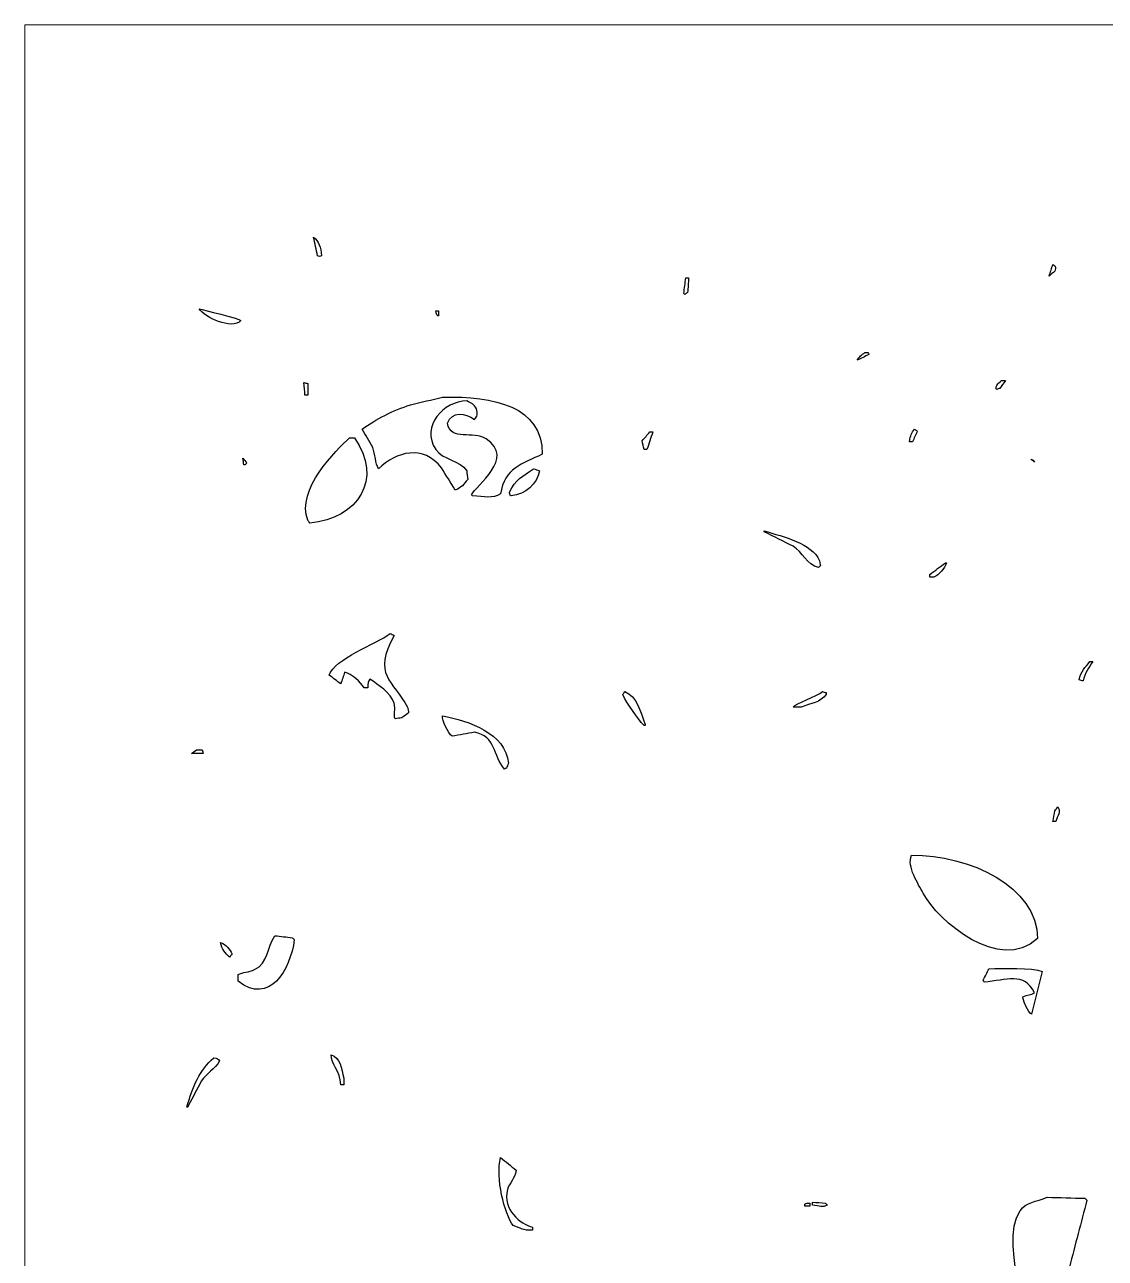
# Model space of a CAD drawing. Header units: centimetres. Extents: x -6.8 to 6.8, y -9.1 to 8.6.
# Drawn here: x -6.81 to -0.2, y 1.03 to 8.58 of the extents above; entities that cross this region are included whole.
import ezdxf

# ---------------------------------------------------------------- set-up
doc = ezdxf.new("R2010")
doc.units = ezdxf.units.CM
doc.header["$MEASUREMENT"] = 0
doc.layers.add('layer 1', color=7, linetype='Continuous')

msp = doc.modelspace()

# ---------------------------------------------------------------- linework, layer by layer
at = {"layer": 'layer 1', "color": 242, "lineweight": 9}
msp.add_lwpolyline([(-6.80758, -9.09089), (6.84944, -9.09089), (6.84944, 8.58179), (-6.80758, 8.58179), (-6.80758, -9.09089)], close=True, dxfattribs=at)
at = {"layer": 'layer 1', "color": 7}
for points, knots in [([(-5.03941, 7.28062), (-5.0315, 7.24307), (-5.0236, 7.20551), (-5.0157, 7.16797), (-5.0157, 7.16797), (-5.01174, 7.16599), (-5.00779, 7.16402), (-5.00383, 7.16203), (-5.00383, 7.16203), (-4.99988, 7.16402), (-4.99593, 7.16599), (-4.99198, 7.16797), (-4.99198, 7.16797), (-4.99267, 7.21972), (-5.00982, 7.25749), (-5.03941, 7.28062)], [0, 0, 0, 0, 0.2, 0.2, 0.2, 0.2, 0.4, 0.4, 0.4, 0.4, 0.6, 0.6, 0.6, 0.6, 1, 1, 1, 1]), ([(-0.51563, 7.1146), (-0.52353, 7.09089), (-0.53143, 7.06717), (-0.53934, 7.04346), (-0.53934, 7.04346), (-0.52748, 7.05334), (-0.51562, 7.06323), (-0.50377, 7.0731), (-0.50377, 7.0731), (-0.49967, 7.10098), (-0.49378, 7.09937), (-0.51563, 7.1146)], [0, 0, 0, 0, 0.25, 0.25, 0.25, 0.25, 0.5, 0.5, 0.5, 0.5, 1, 1, 1, 1]), ([(-2.76269, 7.0316), (-2.76665, 6.99998), (-2.7706, 6.96835), (-2.77455, 6.93674), (-2.77455, 6.93674), (-2.77257, 6.93476), (-2.7706, 6.93279), (-2.76862, 6.9308), (-2.76862, 6.9308), (-2.76269, 6.93476), (-2.75676, 6.93872), (-2.75084, 6.94267), (-2.75084, 6.94267), (-2.74886, 6.97231), (-2.74688, 7.00196), (-2.74491, 7.0316), (-2.74491, 7.0316), (-2.75084, 7.0316), (-2.75677, 7.0316), (-2.76269, 7.0316)], [0, 0, 0, 0, 0.1666667, 0.1666667, 0.1666667, 0.1666667, 0.3333333, 0.3333333, 0.3333333, 0.3333333, 0.5, 0.5, 0.5, 0.5, 0.6666667, 0.6666667, 0.6666667, 0.6666667, 1, 1, 1, 1]), ([(-5.73902, 6.84187), (-5.70941, 6.79419), (-5.5411, 6.70989), (-5.48408, 6.77072), (-5.48408, 6.77072), (-5.49622, 6.78338), (-5.71645, 6.83758), (-5.73902, 6.84187)], [0, 0, 0, 0, 0.3333333, 0.3333333, 0.3333333, 0.3333333, 1, 1, 1, 1]), ([(-4.29236, 6.83001), (-4.28855, 6.80847), (-4.28997, 6.81207), (-4.2805, 6.80037), (-4.2805, 6.80037), (-4.27853, 6.80037), (-4.27655, 6.80037), (-4.27458, 6.80037), (-4.27458, 6.80037), (-4.27458, 6.81025), (-4.27458, 6.82013), (-4.27458, 6.83001), (-4.27458, 6.83001), (-4.2805, 6.83001), (-4.28643, 6.83001), (-4.29236, 6.83001)], [0, 0, 0, 0, 0.2, 0.2, 0.2, 0.2, 0.4, 0.4, 0.4, 0.4, 0.6, 0.6, 0.6, 0.6, 1, 1, 1, 1]), ([(-1.66584, 6.57507), (-1.68641, 6.55846), (-1.70083, 6.55364), (-1.71327, 6.52764), (-1.71327, 6.52764), (-1.68956, 6.53949), (-1.66584, 6.55135), (-1.64212, 6.56321), (-1.64212, 6.56321), (-1.6441, 6.56717), (-1.64608, 6.57112), (-1.64805, 6.57507), (-1.64805, 6.57507), (-1.65399, 6.57507), (-1.65991, 6.57507), (-1.66584, 6.57507)], [0, 0, 0, 0, 0.2, 0.2, 0.2, 0.2, 0.4, 0.4, 0.4, 0.4, 0.6, 0.6, 0.6, 0.6, 1, 1, 1, 1]), ([(-5.0987, 6.39127), (-5.09672, 6.36558), (-5.09475, 6.33989), (-5.09277, 6.31419), (-5.09277, 6.31419), (-5.08684, 6.31419), (-5.08091, 6.31419), (-5.07498, 6.31419), (-5.07498, 6.31419), (-5.07498, 6.31815), (-5.07498, 6.3221), (-5.07498, 6.32606), (-5.07498, 6.32606), (-5.07498, 6.34582), (-5.07498, 6.36558), (-5.07498, 6.38534), (-5.07498, 6.38534), (-5.08289, 6.38732), (-5.09079, 6.3893), (-5.0987, 6.39127)], [0, 0, 0, 0, 0.1666667, 0.1666667, 0.1666667, 0.1666667, 0.3333333, 0.3333333, 0.3333333, 0.3333333, 0.5, 0.5, 0.5, 0.5, 0.6666667, 0.6666667, 0.6666667, 0.6666667, 1, 1, 1, 1]), ([(-0.82986, 6.40313), (-0.84348, 6.39127), (-0.84969, 6.39075), (-0.8595, 6.37349), (-0.8595, 6.37349), (-0.86148, 6.36755), (-0.86345, 6.36163), (-0.86544, 6.3557), (-0.86544, 6.3557), (-0.86345, 6.35372), (-0.86148, 6.35175), (-0.8595, 6.34977), (-0.8595, 6.34977), (-0.85357, 6.35175), (-0.84765, 6.35372), (-0.84172, 6.3557), (-0.84172, 6.3557), (-0.82986, 6.3715), (-0.818, 6.38732), (-0.80614, 6.40313), (-0.80614, 6.40313), (-0.81405, 6.40313), (-0.82196, 6.40313), (-0.82986, 6.40313)], [0, 0, 0, 0, 0.1428571, 0.1428571, 0.1428571, 0.1428571, 0.2857143, 0.2857143, 0.2857143, 0.2857143, 0.4285714, 0.4285714, 0.4285714, 0.4285714, 0.5714286, 0.5714286, 0.5714286, 0.5714286, 0.7142857, 0.7142857, 0.7142857, 0.7142857, 1, 1, 1, 1]), ([(-4.25086, 6.30234), (-4.31607, 6.28653), (-4.3813, 6.27071), (-4.44651, 6.25491), (-4.44651, 6.25491), (-4.55337, 6.22316), (-4.65943, 6.16492), (-4.74296, 6.10668), (-4.74296, 6.10668), (-4.72122, 6.06914), (-4.69948, 6.03158), (-4.67774, 5.99403), (-4.67774, 5.99403), (-4.66108, 5.95297), (-4.664, 5.8971), (-4.64217, 5.8636), (-4.64217, 5.8636), (-4.53474, 5.96881), (-4.3685, 6.01392), (-4.25679, 5.86952), (-4.25679, 5.86952), (-4.22912, 5.82407), (-4.20145, 5.7786), (-4.17379, 5.73316), (-4.17379, 5.73316), (-4.13303, 5.74697), (-4.12129, 5.76979), (-4.09671, 5.79837), (-4.09671, 5.79837), (-4.09868, 5.81616), (-4.10066, 5.83395), (-4.10264, 5.85173), (-4.10264, 5.85173), (-4.14122, 5.91681), (-4.24981, 5.91809), (-4.29236, 5.98217), (-4.29236, 5.98217), (-4.38604, 6.12324), (-4.2429, 6.28006), (-4.10264, 6.27862), (-4.10264, 6.27862), (-4.07525, 6.26627), (-4.05662, 6.2586), (-4.04335, 6.23119), (-4.04335, 6.23119), (-4.03537, 6.2014), (-4.03617, 6.18382), (-4.0552, 6.16597), (-4.0552, 6.16597), (-4.11349, 6.20527), (-4.19018, 6.2191), (-4.22122, 6.14226), (-4.22122, 6.14226), (-4.19927, 6.02778), (-4.06327, 6.10011), (-3.98405, 6.04739), (-3.98405, 6.04739), (-3.80081, 5.92544), (-4.04786, 5.76504), (-4.07299, 5.70351), (-4.07299, 5.70351), (-4.07101, 5.70154), (-4.06904, 5.69956), (-4.06706, 5.69758), (-4.06706, 5.69758), (-3.99655, 5.69325), (-3.94352, 5.67961), (-3.89513, 5.70945), (-3.89513, 5.70945), (-3.87527, 5.86771), (-3.76138, 5.89395), (-3.64018, 5.95253), (-3.64018, 5.95253), (-3.64136, 6.24858), (-3.9334, 6.30802), (-4.25086, 6.30234)], [0, 0, 0, 0, 0.05, 0.05, 0.05, 0.05, 0.1, 0.1, 0.1, 0.1, 0.15, 0.15, 0.15, 0.15, 0.2, 0.2, 0.2, 0.2, 0.25, 0.25, 0.25, 0.25, 0.3, 0.3, 0.3, 0.3, 0.35, 0.35, 0.35, 0.35, 0.4, 0.4, 0.4, 0.4, 0.45, 0.45, 0.45, 0.45, 0.5, 0.5, 0.5, 0.5, 0.55, 0.55, 0.55, 0.55, 0.6, 0.6, 0.6, 0.6, 0.65, 0.65, 0.65, 0.65, 0.7, 0.7, 0.7, 0.7, 0.75, 0.75, 0.75, 0.75, 0.8, 0.8, 0.8, 0.8, 0.85, 0.85, 0.85, 0.85, 0.9, 0.9, 0.9, 0.9, 1, 1, 1, 1]), ([(-4.82004, 6.05332), (-4.89904, 5.97987), (-5.14936, 5.73433), (-5.07498, 5.54936), (-5.07498, 5.54936), (-5.07103, 5.54343), (-5.06708, 5.5375), (-5.06313, 5.53157), (-5.06313, 5.53157), (-4.76809, 5.55767), (-4.6111, 5.80194), (-4.79039, 6.05332), (-4.79039, 6.05332), (-4.80027, 6.05332), (-4.81016, 6.05332), (-4.82004, 6.05332)], [0, 0, 0, 0, 0.2, 0.2, 0.2, 0.2, 0.4, 0.4, 0.4, 0.4, 0.6, 0.6, 0.6, 0.6, 1, 1, 1, 1]), ([(-2.98207, 6.0889), (-2.99787, 6.07111), (-3.01368, 6.05332), (-3.0295, 6.03553), (-3.0295, 6.03553), (-3.02555, 6.01775), (-3.02159, 5.99996), (-3.01764, 5.98217), (-3.01764, 5.98217), (-3.01171, 5.98217), (-3.00578, 5.98217), (-2.99985, 5.98217), (-2.99985, 5.98217), (-2.98799, 6.01775), (-2.97614, 6.05332), (-2.96428, 6.0889), (-2.96428, 6.0889), (-2.9702, 6.0889), (-2.97614, 6.0889), (-2.98207, 6.0889)], [0, 0, 0, 0, 0.1666667, 0.1666667, 0.1666667, 0.1666667, 0.3333333, 0.3333333, 0.3333333, 0.3333333, 0.5, 0.5, 0.5, 0.5, 0.6666667, 0.6666667, 0.6666667, 0.6666667, 1, 1, 1, 1]), ([(-1.36346, 6.10668), (-1.37946, 6.08291), (-1.38913, 6.06852), (-1.39311, 6.0296), (-1.39311, 6.0296), (-1.38718, 6.0296), (-1.38125, 6.0296), (-1.37533, 6.0296), (-1.37533, 6.0296), (-1.36544, 6.05134), (-1.35556, 6.07309), (-1.34568, 6.09483), (-1.34568, 6.09483), (-1.35161, 6.09878), (-1.35754, 6.10273), (-1.36346, 6.10668)], [0, 0, 0, 0, 0.2, 0.2, 0.2, 0.2, 0.4, 0.4, 0.4, 0.4, 0.6, 0.6, 0.6, 0.6, 1, 1, 1, 1]), ([(-5.47223, 5.92881), (-5.47024, 5.91498), (-5.46827, 5.90115), (-5.46629, 5.88731), (-5.46629, 5.88731), (-5.46432, 5.88731), (-5.46234, 5.88731), (-5.46036, 5.88731), (-5.46036, 5.88731), (-5.45641, 5.89126), (-5.45246, 5.89521), (-5.44851, 5.89917), (-5.44851, 5.89917), (-5.45641, 5.90905), (-5.46432, 5.91893), (-5.47223, 5.92881)], [0, 0, 0, 0, 0.2, 0.2, 0.2, 0.2, 0.4, 0.4, 0.4, 0.4, 0.6, 0.6, 0.6, 0.6, 1, 1, 1, 1]), ([(-0.65199, 5.92288), (-0.64409, 5.91696), (-0.63618, 5.91103), (-0.62827, 5.90509), (-0.62827, 5.90509), (-0.63963, 5.91947), (-0.63208, 5.91467), (-0.65199, 5.92288)], [0, 0, 0, 0, 0.3333333, 0.3333333, 0.3333333, 0.3333333, 1, 1, 1, 1]), ([(-3.69354, 5.8636), (-3.76104, 5.81675), (-3.80433, 5.79942), (-3.84176, 5.7213), (-3.84176, 5.7213), (-3.83979, 5.7134), (-3.83781, 5.70549), (-3.83583, 5.69758), (-3.83583, 5.69758), (-3.83386, 5.69758), (-3.83188, 5.69758), (-3.8299, 5.69758), (-3.8299, 5.69758), (-3.74272, 5.70678), (-3.67177, 5.76925), (-3.65796, 5.85173), (-3.65796, 5.85173), (-3.66982, 5.85569), (-3.68168, 5.85964), (-3.69354, 5.8636)], [0, 0, 0, 0, 0.1666667, 0.1666667, 0.1666667, 0.1666667, 0.3333333, 0.3333333, 0.3333333, 0.3333333, 0.5, 0.5, 0.5, 0.5, 0.6666667, 0.6666667, 0.6666667, 0.6666667, 1, 1, 1, 1]), ([(-2.28245, 5.48414), (-2.28245, 5.48217), (-2.28245, 5.48019), (-2.28245, 5.47822), (-2.28245, 5.47822), (-2.22317, 5.44857), (-2.16387, 5.41892), (-2.10458, 5.38928), (-2.10458, 5.38928), (-2.04783, 5.35351), (-2.02211, 5.27789), (-1.95043, 5.25884), (-1.95043, 5.25884), (-1.94648, 5.26279), (-1.94253, 5.26675), (-1.93858, 5.2707), (-1.93858, 5.2707), (-1.94054, 5.28058), (-1.94253, 5.29047), (-1.9445, 5.30035), (-1.9445, 5.30035), (-1.9915, 5.41058), (-2.16292, 5.44607), (-2.28245, 5.48414)], [0, 0, 0, 0, 0.1428571, 0.1428571, 0.1428571, 0.1428571, 0.2857143, 0.2857143, 0.2857143, 0.2857143, 0.4285714, 0.4285714, 0.4285714, 0.4285714, 0.5714286, 0.5714286, 0.5714286, 0.5714286, 0.7142857, 0.7142857, 0.7142857, 0.7142857, 1, 1, 1, 1]), ([(-1.17374, 5.28848), (-1.20536, 5.26477), (-1.23699, 5.24106), (-1.2686, 5.21734), (-1.2686, 5.21734), (-1.2686, 5.21141), (-1.2686, 5.20548), (-1.2686, 5.19955), (-1.2686, 5.19955), (-1.2607, 5.19955), (-1.25279, 5.19955), (-1.24489, 5.19955), (-1.24489, 5.19955), (-1.21186, 5.21775), (-1.17931, 5.24923), (-1.16781, 5.28848), (-1.16781, 5.28848), (-1.16978, 5.28848), (-1.17176, 5.28848), (-1.17374, 5.28848)], [0, 0, 0, 0, 0.1666667, 0.1666667, 0.1666667, 0.1666667, 0.3333333, 0.3333333, 0.3333333, 0.3333333, 0.5, 0.5, 0.5, 0.5, 0.6666667, 0.6666667, 0.6666667, 0.6666667, 1, 1, 1, 1]), ([(-4.57102, 4.85567), (-4.65892, 4.79023), (-4.91202, 4.70106), (-4.94455, 4.60073), (-4.94455, 4.60073), (-4.92083, 4.58294), (-4.89711, 4.56515), (-4.8734, 4.54737), (-4.8734, 4.54737), (-4.86549, 4.57108), (-4.85759, 4.5948), (-4.84968, 4.61851), (-4.84968, 4.61851), (-4.80449, 4.60704), (-4.75173, 4.56054), (-4.73111, 4.52365), (-4.73111, 4.52365), (-4.7232, 4.52365), (-4.71529, 4.52365), (-4.70739, 4.52365), (-4.70739, 4.52365), (-4.70773, 4.55172), (-4.70662, 4.56315), (-4.69553, 4.57701), (-4.69553, 4.57701), (-4.64564, 4.54326), (-4.56527, 4.49222), (-4.5473, 4.42879), (-4.5473, 4.42879), (-4.53583, 4.38827), (-4.55116, 4.35922), (-4.54138, 4.33392), (-4.54138, 4.33392), (-4.52754, 4.3359), (-4.51371, 4.33788), (-4.49987, 4.33985), (-4.49987, 4.33985), (-4.48604, 4.34973), (-4.47221, 4.35962), (-4.45837, 4.3695), (-4.45837, 4.3695), (-4.46035, 4.38135), (-4.46233, 4.39321), (-4.4643, 4.40507), (-4.4643, 4.40507), (-4.55398, 4.5672), (-4.68278, 4.60085), (-4.5473, 4.84381), (-4.5473, 4.84381), (-4.55521, 4.84777), (-4.56312, 4.85172), (-4.57102, 4.85567)], [0, 0, 0, 0, 0.0714286, 0.0714286, 0.0714286, 0.0714286, 0.1428571, 0.1428571, 0.1428571, 0.1428571, 0.2142857, 0.2142857, 0.2142857, 0.2142857, 0.2857143, 0.2857143, 0.2857143, 0.2857143, 0.3571429, 0.3571429, 0.3571429, 0.3571429, 0.4285714, 0.4285714, 0.4285714, 0.4285714, 0.5, 0.5, 0.5, 0.5, 0.5714286, 0.5714286, 0.5714286, 0.5714286, 0.6428571, 0.6428571, 0.6428571, 0.6428571, 0.7142857, 0.7142857, 0.7142857, 0.7142857, 0.7857143, 0.7857143, 0.7857143, 0.7857143, 0.8571429, 0.8571429, 0.8571429, 0.8571429, 1, 1, 1, 1]), ([(-0.29032, 4.68373), (-0.31796, 4.6476), (-0.34506, 4.62673), (-0.35555, 4.57108), (-0.35555, 4.57108), (-0.34764, 4.5691), (-0.33973, 4.56713), (-0.33183, 4.56515), (-0.33183, 4.56515), (-0.31864, 4.61437), (-0.29662, 4.64704), (-0.27254, 4.68373), (-0.27254, 4.68373), (-0.27847, 4.68373), (-0.2844, 4.68373), (-0.29032, 4.68373)], [0, 0, 0, 0, 0.2, 0.2, 0.2, 0.2, 0.4, 0.4, 0.4, 0.4, 0.6, 0.6, 0.6, 0.6, 1, 1, 1, 1]), ([(-3.13622, 4.49994), (-3.14017, 4.49401), (-3.14412, 4.48807), (-3.14807, 4.48215), (-3.14807, 4.48215), (-3.12091, 4.42868), (-3.0612, 4.33604), (-3.01764, 4.29242), (-3.01764, 4.29242), (-3.01567, 4.29242), (-3.01368, 4.29242), (-3.01171, 4.29242), (-3.01171, 4.29242), (-3.01171, 4.2944), (-3.01171, 4.29637), (-3.01171, 4.29835), (-3.01171, 4.29835), (-3.03802, 4.3752), (-3.06004, 4.47225), (-3.13622, 4.49994)], [0, 0, 0, 0, 0.1666667, 0.1666667, 0.1666667, 0.1666667, 0.3333333, 0.3333333, 0.3333333, 0.3333333, 0.5, 0.5, 0.5, 0.5, 0.6666667, 0.6666667, 0.6666667, 0.6666667, 1, 1, 1, 1]), ([(-1.92671, 4.49994), (-1.95838, 4.47183), (-2.09196, 4.42726), (-2.10458, 4.40507), (-2.10458, 4.40507), (-2.08877, 4.40507), (-2.07296, 4.40507), (-2.05715, 4.40507), (-2.05715, 4.40507), (-1.99444, 4.42841), (-1.93943, 4.43322), (-1.903, 4.48215), (-1.903, 4.48215), (-1.903, 4.4861), (-1.903, 4.49006), (-1.903, 4.49401), (-1.903, 4.49401), (-1.9109, 4.49598), (-1.91881, 4.49796), (-1.92671, 4.49994)], [0, 0, 0, 0, 0.1666667, 0.1666667, 0.1666667, 0.1666667, 0.3333333, 0.3333333, 0.3333333, 0.3333333, 0.5, 0.5, 0.5, 0.5, 0.6666667, 0.6666667, 0.6666667, 0.6666667, 1, 1, 1, 1]), ([(-4.25086, 4.35171), (-4.25271, 4.32663), (-4.22026, 4.24355), (-4.19157, 4.2272), (-4.19157, 4.2272), (-4.14612, 4.23511), (-4.10066, 4.24301), (-4.0552, 4.25092), (-4.0552, 4.25092), (-3.92285, 4.22866), (-3.94225, 4.10715), (-3.87141, 4.02562), (-3.87141, 4.02562), (-3.86746, 4.0276), (-3.8635, 4.02957), (-3.85955, 4.03155), (-3.85955, 4.03155), (-3.8556, 4.04143), (-3.85165, 4.05131), (-3.84769, 4.06119), (-3.84769, 4.06119), (-3.86349, 4.24595), (-4.09089, 4.32114), (-4.25086, 4.35171)], [0, 0, 0, 0, 0.1428571, 0.1428571, 0.1428571, 0.1428571, 0.2857143, 0.2857143, 0.2857143, 0.2857143, 0.4285714, 0.4285714, 0.4285714, 0.4285714, 0.5714286, 0.5714286, 0.5714286, 0.5714286, 0.7142857, 0.7142857, 0.7142857, 0.7142857, 1, 1, 1, 1]), ([(-5.75681, 4.1442), (-5.76669, 4.13629), (-5.77658, 4.12839), (-5.78646, 4.12048), (-5.78646, 4.12048), (-5.76274, 4.12048), (-5.73902, 4.12048), (-5.71531, 4.12048), (-5.71531, 4.12048), (-5.71729, 4.12839), (-5.71926, 4.13629), (-5.72124, 4.1442), (-5.72124, 4.1442), (-5.73309, 4.1442), (-5.74495, 4.1442), (-5.75681, 4.1442)], [0, 0, 0, 0, 0.2, 0.2, 0.2, 0.2, 0.4, 0.4, 0.4, 0.4, 0.6, 0.6, 0.6, 0.6, 1, 1, 1, 1]), ([(-0.48598, 3.79439), (-0.49191, 3.78649), (-0.49784, 3.77858), (-0.50377, 3.77067), (-0.50377, 3.77067), (-0.50772, 3.74894), (-0.51167, 3.72719), (-0.51563, 3.70546), (-0.51563, 3.70546), (-0.5097, 3.70546), (-0.50377, 3.70546), (-0.49784, 3.70546), (-0.49784, 3.70546), (-0.48848, 3.74023), (-0.46447, 3.76435), (-0.48598, 3.79439)], [0, 0, 0, 0, 0.2, 0.2, 0.2, 0.2, 0.4, 0.4, 0.4, 0.4, 0.6, 0.6, 0.6, 0.6, 1, 1, 1, 1]), ([(-1.38125, 3.49795), (-1.41205, 3.42842), (-1.33869, 3.32167), (-1.3101, 3.26672), (-1.3101, 3.26672), (-1.22087, 3.09519), (-0.84249, 2.77617), (-0.61049, 2.98805), (-0.61049, 2.98805), (-0.61027, 3.30779), (-1.02807, 3.50203), (-1.38125, 3.49795)], [0, 0, 0, 0, 0.25, 0.25, 0.25, 0.25, 0.5, 0.5, 0.5, 0.5, 1, 1, 1, 1]), ([(-5.60859, 2.96434), (-5.60052, 2.92128), (-5.58098, 2.89997), (-5.55523, 2.8754), (-5.55523, 2.8754), (-5.5493, 2.88133), (-5.54337, 2.88726), (-5.53744, 2.89319), (-5.53744, 2.89319), (-5.55449, 2.92658), (-5.57233, 2.94976), (-5.60859, 2.96434)], [0, 0, 0, 0, 0.25, 0.25, 0.25, 0.25, 0.5, 0.5, 0.5, 0.5, 1, 1, 1, 1]), ([(-5.27657, 3.00584), (-5.32747, 2.92994), (-5.31673, 2.84129), (-5.40108, 2.79832), (-5.40108, 2.79832), (-5.43361, 2.78175), (-5.47599, 2.78314), (-5.50187, 2.76868), (-5.50187, 2.76868), (-5.50187, 2.75484), (-5.50187, 2.74101), (-5.50187, 2.72718), (-5.50187, 2.72718), (-5.30903, 2.57925), (-5.18217, 2.79433), (-5.15798, 2.98213), (-5.15798, 2.98213), (-5.16194, 2.98607), (-5.16589, 2.99003), (-5.16985, 2.99398), (-5.16985, 2.99398), (-5.20541, 2.99793), (-5.24099, 3.00189), (-5.27657, 3.00584)], [0, 0, 0, 0, 0.1428571, 0.1428571, 0.1428571, 0.1428571, 0.2857143, 0.2857143, 0.2857143, 0.2857143, 0.4285714, 0.4285714, 0.4285714, 0.4285714, 0.5714286, 0.5714286, 0.5714286, 0.5714286, 0.7142857, 0.7142857, 0.7142857, 0.7142857, 1, 1, 1, 1]), ([(-0.90693, 2.80426), (-0.9188, 2.78054), (-0.93065, 2.75682), (-0.94251, 2.73311), (-0.94251, 2.73311), (-0.94053, 2.72915), (-0.93856, 2.7252), (-0.93658, 2.72125), (-0.93658, 2.72125), (-0.79953, 2.73463), (-0.69276, 2.78557), (-0.62827, 2.65603), (-0.62827, 2.65603), (-0.65038, 2.64179), (-0.67241, 2.64441), (-0.69942, 2.63231), (-0.69942, 2.63231), (-0.69942, 2.63034), (-0.69942, 2.62836), (-0.69942, 2.62639), (-0.69942, 2.62639), (-0.69151, 2.59676), (-0.67174, 2.53933), (-0.64606, 2.52559), (-0.64606, 2.52559), (-0.62432, 2.61254), (-0.60258, 2.69952), (-0.58084, 2.78647), (-0.58084, 2.78647), (-0.64181, 2.81262), (-0.82569, 2.80431), (-0.90693, 2.80426)], [0, 0, 0, 0, 0.1111111, 0.1111111, 0.1111111, 0.1111111, 0.2222222, 0.2222222, 0.2222222, 0.2222222, 0.3333333, 0.3333333, 0.3333333, 0.3333333, 0.4444444, 0.4444444, 0.4444444, 0.4444444, 0.5555556, 0.5555556, 0.5555556, 0.5555556, 0.6666667, 0.6666667, 0.6666667, 0.6666667, 0.7777778, 0.7777778, 0.7777778, 0.7777778, 1, 1, 1, 1]), ([(-4.93269, 2.27657), (-4.93538, 2.22082), (-4.87554, 2.18104), (-4.8734, 2.09278), (-4.8734, 2.09278), (-4.86747, 2.09278), (-4.86154, 2.09278), (-4.85561, 2.09278), (-4.85561, 2.09278), (-4.85561, 2.10661), (-4.85561, 2.12045), (-4.85561, 2.13428), (-4.85561, 2.13428), (-4.87032, 2.19365), (-4.87496, 2.25919), (-4.93269, 2.27657)], [0, 0, 0, 0, 0.2, 0.2, 0.2, 0.2, 0.4, 0.4, 0.4, 0.4, 0.6, 0.6, 0.6, 0.6, 1, 1, 1, 1]), ([(-5.65009, 2.25879), (-5.73729, 2.185), (-5.77924, 2.0809), (-5.8161, 1.95642), (-5.8161, 1.95642), (-5.81413, 1.95642), (-5.81215, 1.95642), (-5.81017, 1.95642), (-5.81017, 1.95642), (-5.8082, 1.96037), (-5.80622, 1.96432), (-5.80425, 1.96827), (-5.80425, 1.96827), (-5.77855, 2.01768), (-5.75286, 2.06709), (-5.72717, 2.11649), (-5.72717, 2.11649), (-5.69509, 2.16435), (-5.64318, 2.18777), (-5.61451, 2.241), (-5.61451, 2.241), (-5.62806, 2.25543), (-5.624, 2.25391), (-5.65009, 2.25879)], [0, 0, 0, 0, 0.1428571, 0.1428571, 0.1428571, 0.1428571, 0.2857143, 0.2857143, 0.2857143, 0.2857143, 0.4285714, 0.4285714, 0.4285714, 0.4285714, 0.5714286, 0.5714286, 0.5714286, 0.5714286, 0.7142857, 0.7142857, 0.7142857, 0.7142857, 1, 1, 1, 1]), ([(-3.89513, 1.64811), (-3.92856, 1.52533), (-3.87134, 1.30137), (-3.81805, 1.23308), (-3.81805, 1.23308), (-3.77091, 1.21537), (-3.75865, 1.20175), (-3.69947, 1.20344), (-3.69947, 1.20344), (-3.69947, 1.20937), (-3.69947, 1.2153), (-3.69947, 1.22123), (-3.69947, 1.22123), (-3.77503, 1.24278), (-3.88638, 1.33007), (-3.85362, 1.45245), (-3.85362, 1.45245), (-3.84179, 1.49665), (-3.80861, 1.51428), (-3.80026, 1.57103), (-3.80026, 1.57103), (-3.83188, 1.59672), (-3.86351, 1.62242), (-3.89513, 1.64811)], [0, 0, 0, 0, 0.1428571, 0.1428571, 0.1428571, 0.1428571, 0.2857143, 0.2857143, 0.2857143, 0.2857143, 0.4285714, 0.4285714, 0.4285714, 0.4285714, 0.5714286, 0.5714286, 0.5714286, 0.5714286, 0.7142857, 0.7142857, 0.7142857, 0.7142857, 1, 1, 1, 1]), ([(-2.02158, 1.36945), (-2.02553, 1.36748), (-2.02948, 1.3655), (-2.03344, 1.36352), (-2.03344, 1.36352), (-2.03344, 1.36155), (-2.03344, 1.35957), (-2.03344, 1.35759), (-2.03344, 1.35759), (-2.03344, 1.35562), (-2.03344, 1.35364), (-2.03344, 1.35167), (-2.03344, 1.35167), (-2.02355, 1.35167), (-2.01367, 1.35167), (-2.00379, 1.35167), (-2.00379, 1.35167), (-2.00379, 1.35759), (-2.00379, 1.36352), (-2.00379, 1.36945), (-2.00379, 1.36945), (-2.00972, 1.36945), (-2.01565, 1.36945), (-2.02158, 1.36945)], [0, 0, 0, 0, 0.1428571, 0.1428571, 0.1428571, 0.1428571, 0.2857143, 0.2857143, 0.2857143, 0.2857143, 0.4285714, 0.4285714, 0.4285714, 0.4285714, 0.5714286, 0.5714286, 0.5714286, 0.5714286, 0.7142857, 0.7142857, 0.7142857, 0.7142857, 1, 1, 1, 1]), ([(-1.98601, 1.37537), (-1.98601, 1.36945), (-1.98601, 1.36352), (-1.98601, 1.35759), (-1.98601, 1.35759), (-1.94673, 1.35366), (-1.92208, 1.33975), (-1.89707, 1.35759), (-1.89707, 1.35759), (-1.90102, 1.36155), (-1.90497, 1.3655), (-1.90893, 1.36945), (-1.90893, 1.36945), (-1.93461, 1.37142), (-1.96031, 1.3734), (-1.98601, 1.37537)], [0, 0, 0, 0, 0.2, 0.2, 0.2, 0.2, 0.4, 0.4, 0.4, 0.4, 0.6, 0.6, 0.6, 0.6, 1, 1, 1, 1]), ([(-0.5512, 1.40502), (-0.619, 1.37684), (-0.6793, 1.37759), (-0.71721, 1.32202), (-0.71721, 1.32202), (-0.85312, 1.12275), (-0.6232, 0.4951), (-0.56899, 0.32003), (-0.56899, 0.32003), (-0.52746, 0.1859), (-0.51975, 0.03127), (-0.45634, -0.08314), (-0.45634, -0.08314), (-0.40643, -0.08451), (-0.30979, -0.09084), (-0.27847, -0.05943), (-0.27847, -0.05943), (-0.39044, 0.20051), (-0.49295, 0.62254), (-0.41483, 0.97814), (-0.41483, 0.97814), (-0.37926, 1.11449), (-0.34368, 1.25089), (-0.30811, 1.38723), (-0.30811, 1.38723), (-0.31207, 1.39118), (-0.31601, 1.39514), (-0.31997, 1.39909), (-0.31997, 1.39909), (-0.39704, 1.40107), (-0.47413, 1.40305), (-0.5512, 1.40502)], [0, 0, 0, 0, 0.1111111, 0.1111111, 0.1111111, 0.1111111, 0.2222222, 0.2222222, 0.2222222, 0.2222222, 0.3333333, 0.3333333, 0.3333333, 0.3333333, 0.4444444, 0.4444444, 0.4444444, 0.4444444, 0.5555556, 0.5555556, 0.5555556, 0.5555556, 0.6666667, 0.6666667, 0.6666667, 0.6666667, 0.7777778, 0.7777778, 0.7777778, 0.7777778, 1, 1, 1, 1])]:
    msp.add_open_spline(points, degree=3, knots=knots, dxfattribs=at)

doc.saveas('drawing.dxf')
